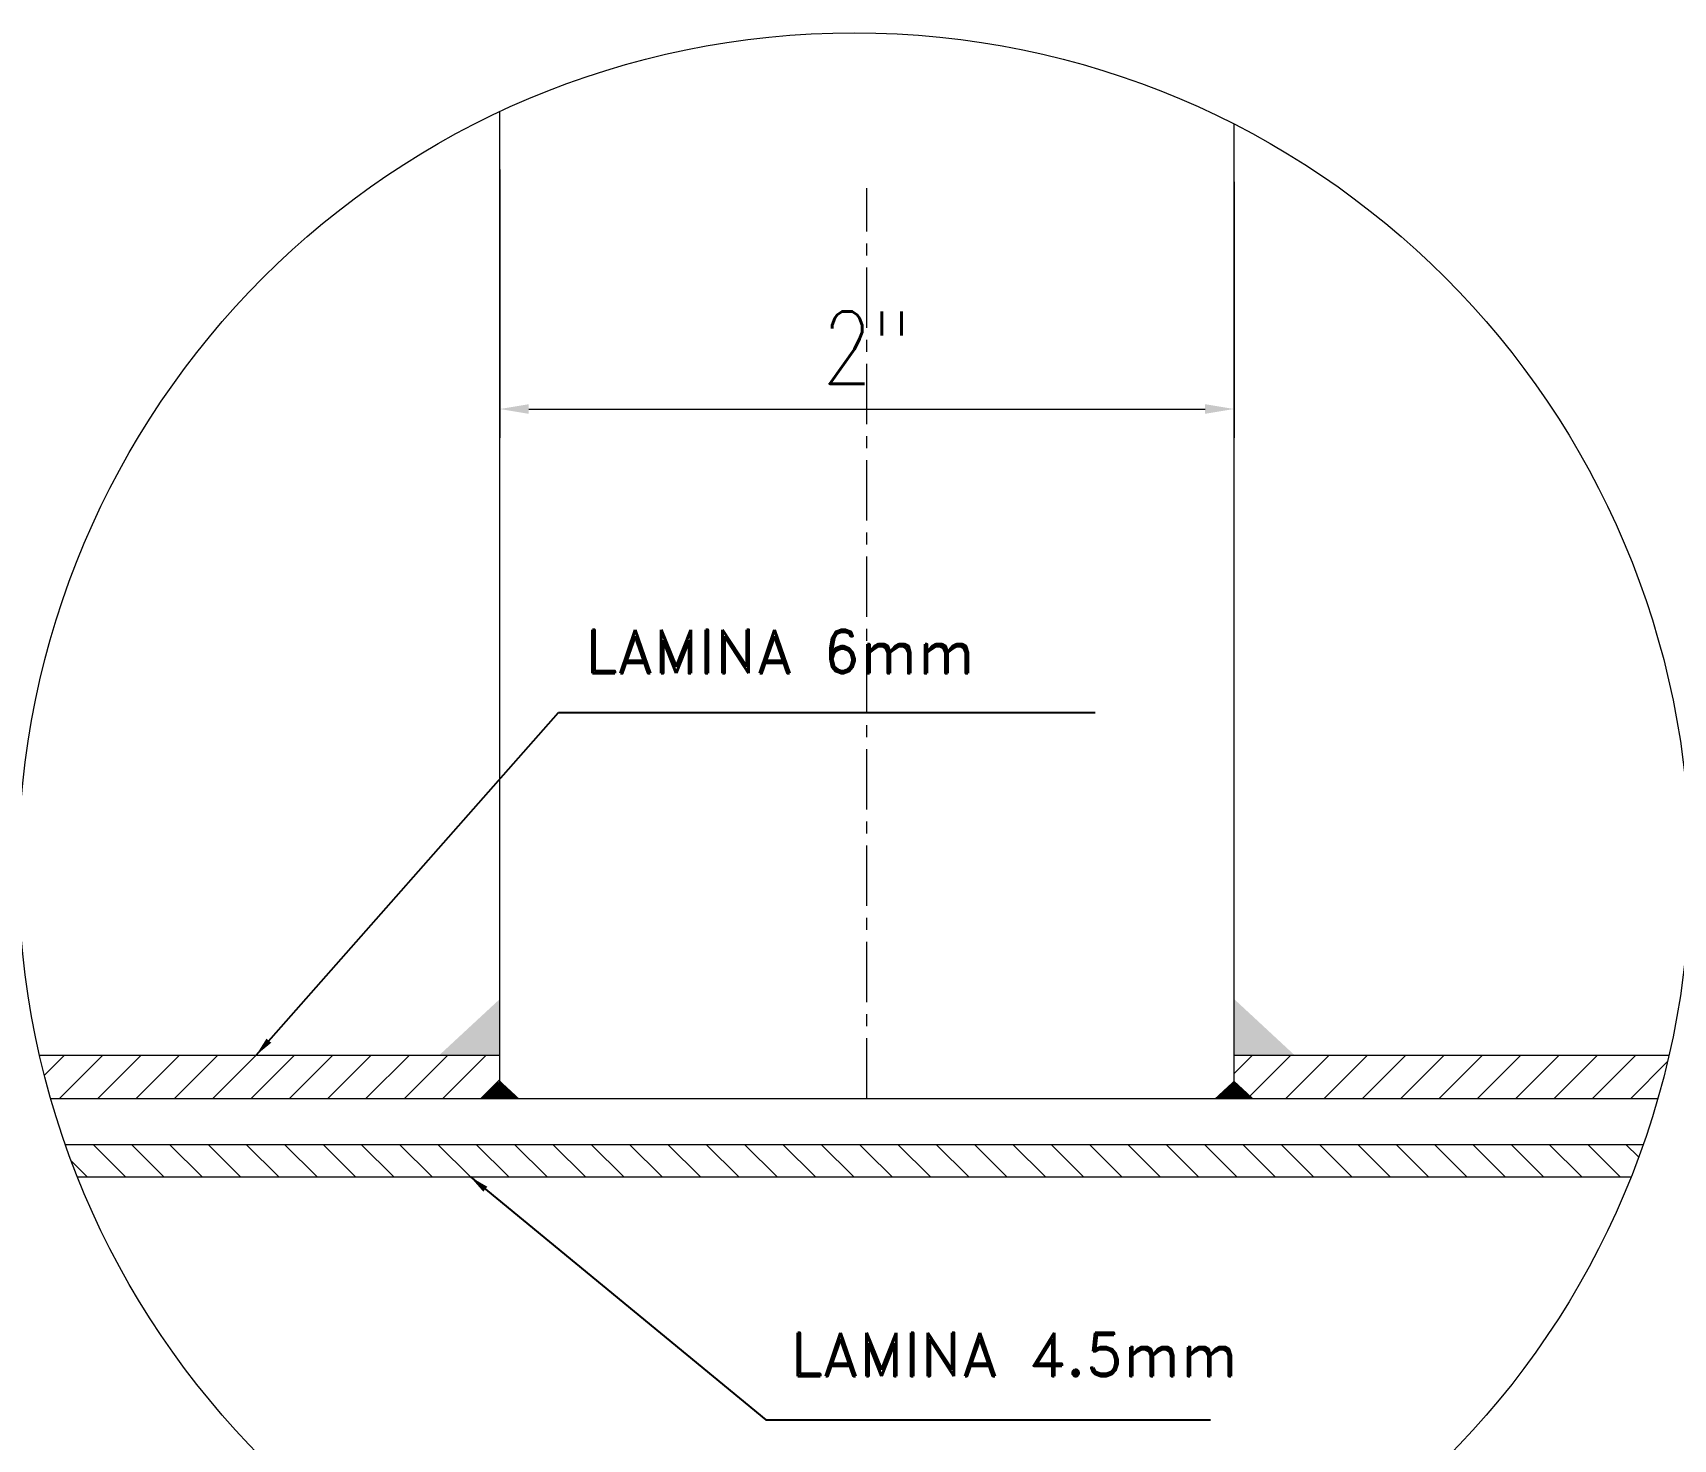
# Model space of a CAD drawing. Extents: x 174420 to 213214, y -41877 to -13498.
# Drawn here: x 178850 to 180552, y -27984 to -26524 of the extents above; entities that cross this region are included whole.
import ezdxf

# ---------------------------------------------------------------- set-up
doc = ezdxf.new("R2010")
doc.units = 0
doc.header["$LTSCALE"] = 500
doc.header["$MEASUREMENT"] = 0
doc.linetypes.add('CENTER', pattern=[2, 1.25, -0.25, 0.25, -0.25])
doc.layers.get('0').update_dxf_attribs({"linetype": 'CONTINUOUS', "lineweight": 9})
doc.layers.add('CENTER', color=5, linetype='CENTER', lineweight=9)
doc.layers.add('COTAS', color=2, linetype='CONTINUOUS', lineweight=9)
doc.styles.add('ROMAND', font='romand')
doc.styles.get("Standard").update_dxf_attribs({"font": 'SIMPLEX.shx', "width": 0.8, "height": 80})
doc.dimstyles.get("Standard").update_dxf_attribs({"dimtxt": 0.18, "dimasz": 0.18, "dimexe": 0.18, "dimexo": 0.0625, "dimgap": 0.09, "dimtad": 0, "dimtih": 1, "dimtoh": 1, "dimdec": 4, "dimzin": 0, "dimdsep": 46, "dimtxsty": 'Standard', "dimcen": 0.09, "dimadec": 0, "dimazin": 0, "dimtfac": 1, "dimtdec": 4, "dimtofl": 0, "dimtmove": 0, "dimatfit": 3, "dimfxl": 1, "dimtolj": 1, "dimtzin": 0, "dimarcsym": 0})

# ---------------------------------------------------------------- blocks, each defined once
blk = doc.blocks.new('*X33')
at = {"color": 0}
for p, q in [((-10389.77, 2567.4), (-10394.27, 2571.9)), ((-10384.47, 2567.4), (-10388.97, 2571.9)), ((-10379.17, 2567.4), (-10383.67, 2571.9)), ((-10373.86, 2567.4), (-10378.36, 2571.9)), ((-10368.56, 2567.4), (-10373.06, 2571.9)), ((-10363.26, 2567.4), (-10367.76, 2571.9)), ((-10357.95, 2567.4), (-10362.45, 2571.9)), ((-10352.65, 2567.4), (-10357.15, 2571.9)), ((-10347.35, 2567.4), (-10351.85, 2571.9)), ((-10342.04, 2567.4), (-10346.54, 2571.9)), ((-10336.74, 2567.4), (-10341.24, 2571.9)), ((-10331.44, 2567.4), (-10335.94, 2571.9)), ((-10326.13, 2567.4), (-10330.63, 2571.9)), ((-10320.83, 2567.4), (-10325.33, 2571.9)), ((-10315.53, 2567.4), (-10320.03, 2571.9)), ((-10310.22, 2567.4), (-10314.72, 2571.9)), ((-10304.92, 2567.4), (-10309.42, 2571.9)), ((-10299.62, 2567.4), (-10304.12, 2571.9)), ((-10294.31, 2567.4), (-10298.81, 2571.9)), ((-10289.01, 2567.4), (-10293.51, 2571.9)), ((-10287.18, 2570.87), (-10288.21, 2571.9)), ((-10283.71, 2567.4), (-10287.18, 2570.87)), ((-10278.4, 2567.4), (-10282.9, 2571.9)), ((-10273.1, 2567.4), (-10277.6, 2571.9)), ((-10267.8, 2567.4), (-10272.3, 2571.9)), ((-10262.49, 2567.4), (-10266.99, 2571.9)), ((-10257.19, 2567.4), (-10261.69, 2571.9)), ((-10251.89, 2567.4), (-10256.39, 2571.9)), ((-10246.58, 2567.4), (-10251.08, 2571.9)), ((-10241.28, 2567.4), (-10245.78, 2571.9)), ((-10235.98, 2567.4), (-10240.48, 2571.9)), ((-10230.67, 2567.4), (-10235.17, 2571.9)), ((-10225.37, 2567.4), (-10229.87, 2571.9)), ((-10220.07, 2567.4), (-10224.57, 2571.9)), ((-10214.76, 2567.4), (-10219.26, 2571.9)), ((-10209.46, 2567.4), (-10213.96, 2571.9)), ((-10204.16, 2567.4), (-10208.66, 2571.9)), ((-10198.85, 2567.4), (-10203.35, 2571.9)), ((-10193.55, 2567.4), (-10198.05, 2571.9)), ((-10188.25, 2567.4), (-10192.75, 2571.9)), ((-10182.94, 2567.4), (-10187.44, 2571.9)), ((-10180.39, 2570.16), (-10182.14, 2571.9)), ((-10395.08, 2567.4), (-10397.24, 2569.57))]:
    blk.add_line(p, q, dxfattribs=at)
blk = doc.blocks.new('*X32')
at = {"color": 0}
for p, q in [((-10400.98, 2581.5), (-10398.23, 2584.25)), ((-10398.92, 2578.25), (-10392.92, 2584.25)), ((-10393.62, 2578.25), (-10387.62, 2584.25)), ((-10388.32, 2578.25), (-10382.32, 2584.25)), ((-10383.01, 2578.25), (-10377.01, 2584.25)), ((-10377.71, 2578.25), (-10371.71, 2584.25)), ((-10372.41, 2578.25), (-10366.41, 2584.25)), ((-10367.1, 2578.25), (-10361.1, 2584.25)), ((-10361.8, 2578.25), (-10355.8, 2584.25)), ((-10356.5, 2578.25), (-10350.5, 2584.25)), ((-10351.19, 2578.25), (-10345.19, 2584.25)), ((-10345.89, 2578.25), (-10339.89, 2584.25)), ((-10236.38, 2581.7), (-10233.82, 2584.25)), ((-10234.52, 2578.25), (-10228.52, 2584.25)), ((-10229.22, 2578.25), (-10223.22, 2584.25)), ((-10223.91, 2578.25), (-10217.91, 2584.25)), ((-10218.61, 2578.25), (-10212.61, 2584.25)), ((-10213.31, 2578.25), (-10207.31, 2584.25)), ((-10208, 2578.25), (-10202, 2584.25)), ((-10202.7, 2578.25), (-10196.7, 2584.25)), ((-10197.4, 2578.25), (-10191.4, 2584.25)), ((-10192.09, 2578.25), (-10186.09, 2584.25)), ((-10186.79, 2578.25), (-10180.79, 2584.25)), ((-10181.49, 2578.25), (-10176.42, 2583.32)), ((-10340.59, 2578.25), (-10337.98, 2580.87))]:
    blk.add_line(p, q, dxfattribs=at)

msp = doc.modelspace()

# ---------------------------------------------------------------- linework, layer by layer
at = {"lineweight": 9}
for p, q in [((179334.3, -27630.2), (179334.3, -26605.9)), ((180096.3, -27630.2), (180096.3, -26618.7)), ((178856.7, -27585.2), (179334.3, -27585.2)), ((180096.3, -27585.2), (180547.6, -27585.2)), ((178868.3, -27630.2), (179334.3, -27630.2)), ((179267.7, -27630.2), (180536, -27630.2)), ((178883.4, -27677.8), (179334.3, -27677.8)), ((179334.3, -27677.8), (180520.8, -27677.8)), ((178896, -27711.6), (179334.3, -27711.6)), ((179334.3, -27711.6), (180508.2, -27711.6))]:
    msp.add_line(p, q, dxfattribs=at)
msp.add_circle((179702.1, -27391.4), 867.4, dxfattribs=at)
at = {"layer": 'CENTER', "lineweight": 9, "ltscale": 0.1}
msp.add_line((179715.3, -27630.2), (179715.3, -26685.4), dxfattribs=at)
at = {"layer": 'COTAS', "lineweight": 9}
for p, q in [((179334.3, -26665.9), (179334.3, -26944.5)), ((180096.3, -26678.7), (180096.3, -26944.5)), ((179364.3, -26914.5), (180066.3, -26914.5))]:
    msp.add_line(p, q, dxfattribs=at)
msp.add_point((180096.3, -26914.5), dxfattribs=at)
for points in [[(179364.3, -26909.5), (179364.3, -26919.5), (179334.3, -26914.5)], [(180066.3, -26909.5), (180066.3, -26919.5), (180096.3, -26914.5)], [(179334.3, -27526.9), (179334.3, -27585.2), (179271.4, -27585.2)], [(180096.3, -27526.9), (180096.3, -27585.2), (180159.1, -27585.2)], [(179334.3, -27611.6), (179334.3, -27630.2), (179314.2, -27630.2)], [(179334.3, -27611.6), (179334.3, -27630.2), (179354.4, -27630.2)], [(180096.3, -27611.6), (180096.3, -27630.2), (180076.2, -27630.2)], [(180096.3, -27611.6), (180096.3, -27630.2), (180116.4, -27630.2)]]:
    msp.add_solid(points, dxfattribs=at)

# ---------------------------------------------------------------- block references
at = {"layer": 'COTAS', "lineweight": 9, "xscale": 7.5, "yscale": 7.5, "zscale": 7.5}
for name in ['*X32', '*X33']:
    msp.add_blockref(name, (256869.1, -46967.1), dxfattribs=at)

# ---------------------------------------------------------------- texts
at = {"layer": 'COTAS', "lineweight": 9, "style": 'ROMAND'}
for s, p in [('LAMINA 6mm', (179422.7, -27188.7)), ('LAMINA 4.5mm', (179635.8, -27918.3))]:
    msp.add_text(s, height=45, dxfattribs=at).set_placement(p)
at = {"layer": 'COTAS', "lineweight": 9, "insert": (179715.3, -26850.7), "char_height": 75, "attachment_point": 5}
msp.add_mtext('{2}{"}', dxfattribs=at)

# ---------------------------------------------------------------- leaders
at = {"layer": 'COTAS', "lineweight": 9, "annotation_type": 0, "has_hookline": 1, "hookline_direction": 0}
for points in [[(179081.3, -27585.2), (179395.2, -27229.5), (179921.3, -27229.5)], [(179303.7, -27711.6), (179610.4, -27963.9), (180040.8, -27963.9)]]:
    msp.add_leader(points, dimstyle='Standard', override={"dimscale": 10, "dimtxt": 10, "dimasz": 2, "dimexe": 2, "dimexo": 4, "dimgap": 3, "dimtad": 1, "dimtih": 0, "dimtoh": 0, "dimdec": 0, "dimcen": 1, "dimdle": 1, "dimtdec": 1}, dxfattribs=at)

doc.saveas('drawing.dxf')
